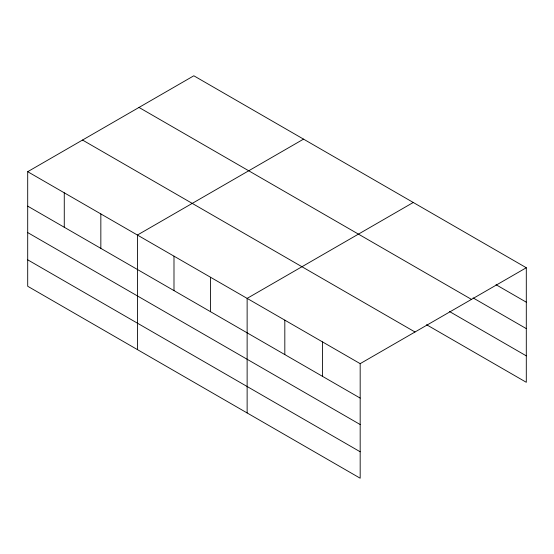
<?xml version="1.0" encoding="UTF-8"?>
<svg xmlns="http://www.w3.org/2000/svg" width="554" height="554" viewBox="0 0 554 554"><rect width="100%" height="100%" fill="white"/><g stroke="black" fill="none" stroke-linecap="round" stroke-linejoin="round"><path stroke-width="0.83" d="M360.176 424.537L360.176 363.653L27.7 171.698L27.7 286.259L360.176 478.213L360.176 424.537L27.7 232.583M27.7 171.698L193.824 75.787L526.3 267.741L526.3 382.302L426.559 324.713M303.544 139.13L137.42 235.041L137.42 349.602M413.256 202.48L247.132 298.384L247.132 412.945M360.176 363.653L526.3 267.741M496.01 284.701L526.3 302.186M473.102 297.913L526.3 328.626M139.006 107.441L471.482 299.389M449.46 311.5L526.3 355.862M82.518 140.044L414.994 331.998M27.7 206.143L360.176 398.097M27.7 259.819L360.176 451.773M322.497 341.894L322.497 376.346M284.818 320.143L284.818 354.588M210.562 277.27L210.562 311.722M173.991 256.156L173.991 290.608M100.842 213.927L100.842 248.372M64.271 192.813L64.271 227.258"/></g></svg>
